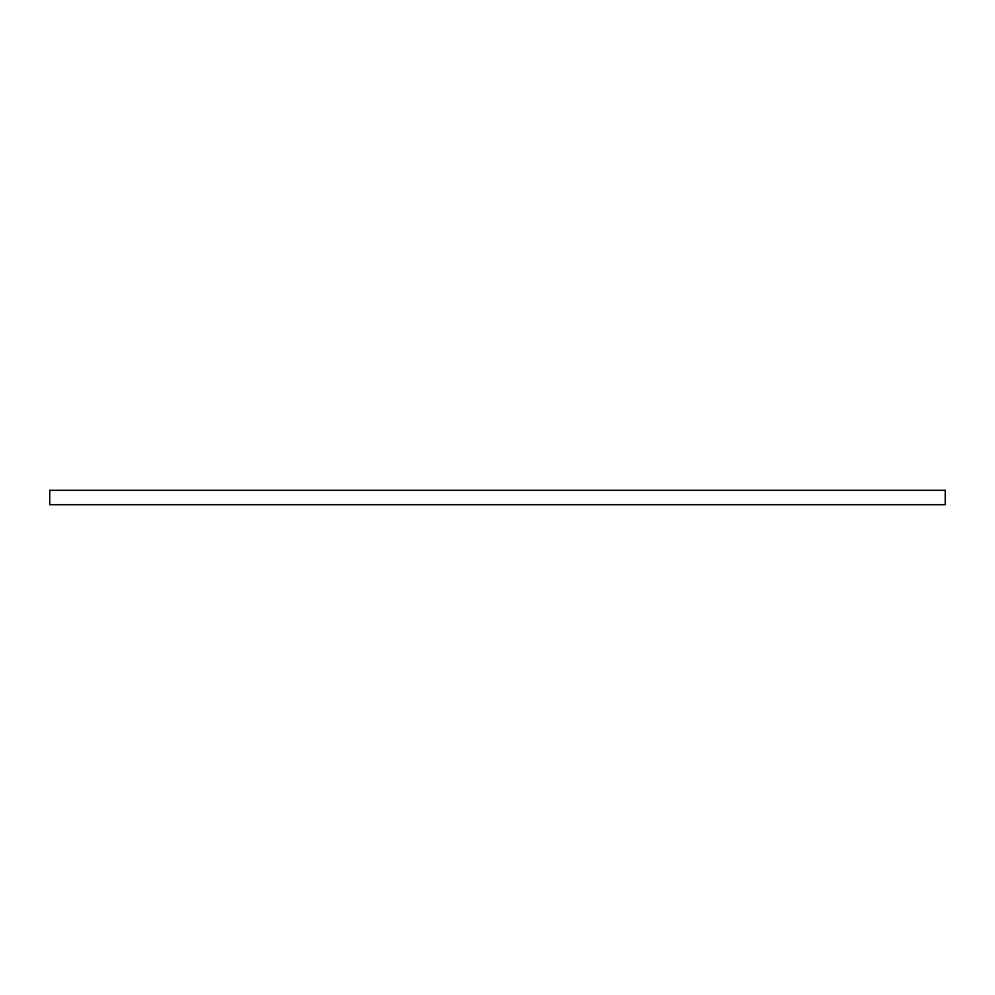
<?xml version="1.0" encoding="UTF-8"?>
<svg xmlns="http://www.w3.org/2000/svg" width="995" height="995" viewBox="0 0 995 995"><rect width="100%" height="100%" fill="white"/><g stroke="black" fill="none" stroke-linecap="round" stroke-linejoin="round"><path stroke-width="1.49" d="M945.25 490.299L49.75 490.299L49.75 504.701L945.25 504.701L945.25 490.299"/></g></svg>
